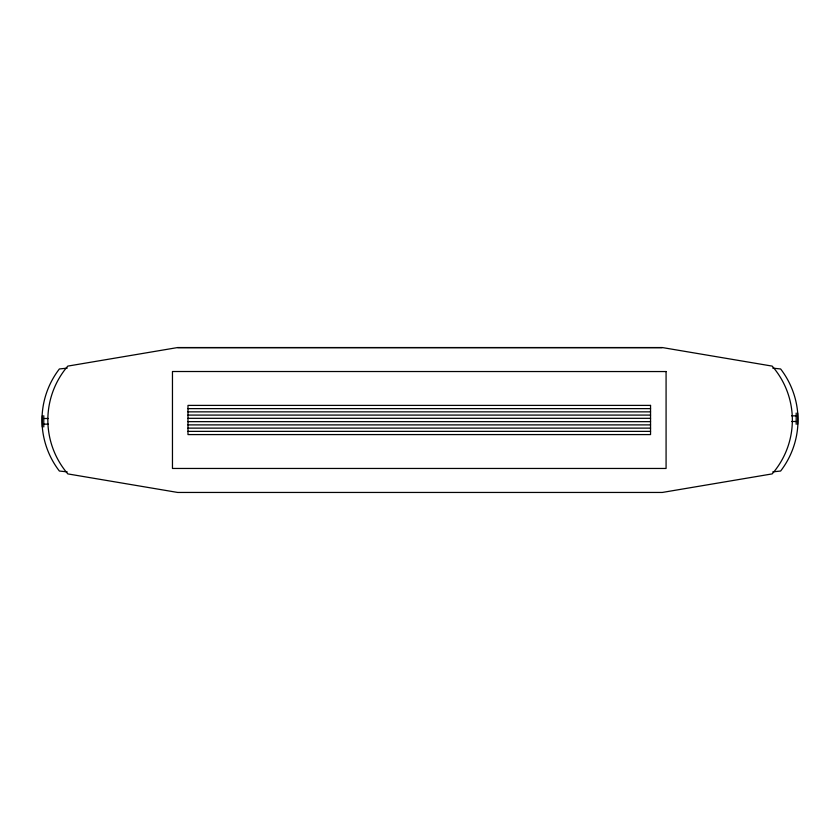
<?xml version="1.0" encoding="UTF-8"?>
<svg xmlns="http://www.w3.org/2000/svg" width="840" height="840" viewBox="0 0 840 840"><rect width="100%" height="100%" fill="white"/><g stroke="black" fill="none" stroke-linecap="round" stroke-linejoin="round"><path stroke-width="1.26" d="M67.19 368.151L59.377 368.959A83.643 83.643 0 0 0 59.377 471.041L67.19 471.849M772.811 471.849L780.623 471.041A83.643 83.643 0 0 0 780.623 368.959L772.811 368.151M177.933 347.655L662.109 347.655M187.982 408.629L650.549 408.629M187.982 411.852L650.549 411.852M187.982 415.086L650.549 415.086M791.669 415.853L796.183 415.853M187.982 418.32L650.549 418.32M43.774 418.509L48.29 418.509M791.669 421.491L796.183 421.491M187.982 421.659L650.549 421.659M43.774 424.147L48.29 424.147M187.982 424.893L650.549 424.893M187.982 428.127L650.549 428.127M187.982 431.361L650.549 431.361M797.601 413.028L797.601 424.316M796.183 413.028L796.183 424.316M43.774 415.685L43.774 426.972M42.368 415.685L42.368 426.972M177.65 347.55L67.798 366.104A82.751 82.751 0 0 0 67.83 473.907L177.691 492.45L662.308 492.45L772.159 473.897A82.016 82.016 0 0 0 772.159 366.104L662.308 347.55L177.65 347.55M666.078 371.553L172.463 371.511L172.463 468.457L666.078 468.457L666.078 371.511M650.549 405.394L187.982 405.394L187.982 434.584L650.549 434.584L650.549 405.394"/></g></svg>
